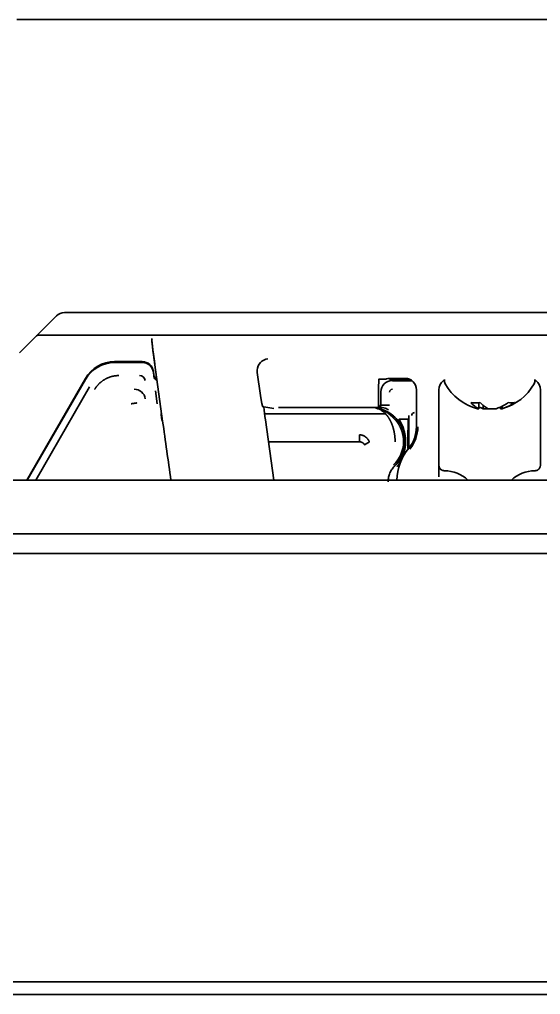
# Model space of a CAD drawing. Header units: inches. Extents: x 786 to 5593, y 691 to 5024.
# Drawn here: x 3594 to 3640.2, y 4853 to 4939.5 of the extents above; entities that cross this region are included whole.
import ezdxf

# ---------------------------------------------------------------- set-up
doc = ezdxf.new("R2010")
doc.units = ezdxf.units.IN
doc.layers.add('1', color=7, linetype='Continuous', true_color=0xffffff)
doc.layers.add('4', color=7, linetype='Continuous', true_color=0xffffff)

msp = doc.modelspace()

# ---------------------------------------------------------------- linework, layer by layer
at = {"layer": '1', "color": 7, "linetype": 'Continuous', "lineweight": 35}
for p, q in [((3593.788, 4939.542), (4057.692, 4939.542)), ((3594.033, 4909.969), (3597.313, 4913.249)), ((4053.46, 4913.542), (3598.02, 4913.542)), ((3595.608, 4911.542), (4055.871, 4911.542)), ((3604.926, 4909.19), (3602.471, 4909.19)), ((3604.926, 4909.109), (3602.471, 4909.109)), ((3606.027, 4908.905), (3606.73, 4903.897)), ((3599.874, 4907.691), (3594.676, 4898.687)), ((3605.916, 4908.329), (3605.959, 4908.02)), ((3605.916, 4908.248), (3605.959, 4907.939)), ((3615.413, 4906.184), (3615.124, 4908.24)), ((3626.581, 4907.651), (3626.715, 4907.695)), ((3627.214, 4907.703), (3628.24, 4907.703)), ((3599.874, 4907.61), (3594.723, 4898.687)), ((3625.933, 4907.642), (3626.082, 4907.642)), ((3627.089, 4907.59), (3628.703, 4907.59)), ((3627.089, 4907.509), (3628.833, 4907.509)), ((3631.647, 4907.509), (3631.74, 4907.509)), ((3631.74, 4907.609), (3631.74, 4907.409)), ((3639.74, 4907.409), (3639.74, 4907.609)), ((3639.74, 4907.509), (3639.832, 4907.509)), ((3606.258, 4905.435), (3606.095, 4906.602)), ((3625.89, 4906.66), (3625.89, 4905.114)), ((3626.09, 4905.359), (3626.09, 4906.51)), ((3629.24, 4903.414), (3629.24, 4906.703)), ((3631.24, 4900.009), (3631.24, 4906.703)), ((3640.24, 4906.703), (3640.24, 4900.009)), ((3615.699, 4905.168), (3615.606, 4905.184)), ((3615.699, 4905.168), (3616.582, 4905.026)), ((3625.84, 4905.109), (3617.012, 4905.109)), ((3634.774, 4905.013), (3634.774, 4905.554)), ((3635.176, 4905.013), (3635.176, 4905.35)), ((3636.705, 4905.013), (3636.705, 4905.178)), ((3636.85, 4905.013), (3636.85, 4905.237)), ((3606.596, 4904.573), (3606.636, 4904.573)), ((3615.774, 4904.573), (3626.499, 4904.573)), ((3628.581, 4901.539), (3628.581, 4904.417)), ((3616.599, 4898.687), (3615.847, 4904.035)), ((3456.24, 4854.176), (4195.24, 4854.176)), ((4189.24, 4853.049), (3461.74, 4853.049))]:
    msp.add_line(p, q, dxfattribs=at)
for centre, radius, start, end in [((3598.02, 4912.542), 1, 90.00022, 135), ((3596.154, 4910.676), 1, 119.98898, 135), ((3632.14, 4907.409), 0.4, 180, 210.30118), ((3635.939, 4909.629), 4.8, 210.30118, 254.48695), ((3635.541, 4909.629), 4.8, 286.27621, 329.69882), ((3639.34, 4907.409), 0.4, 329.69882, 0), ((3625.24, 4902.109), 3, 41.05936, 61.65334), ((3625.24, 4902.109), 3, 318.94064, 41.05936), ((3626.24, 4903.414), 3, 320.73197, 0), ((3626.24, 4903.414), 3.127, 320.73197, 0), ((3632.24, 4898.509), 4.75, 140.73197, 177.85653), ((3625.24, 4902.109), 3, 314.42664, 318.94064), ((3631.74, 4896.509), 3, 46.54238, 90.00093), ((3639.74, 4896.509), 3, 89.99906, 133.45762)]:
    msp.add_arc(centre, radius, start, end, dxfattribs=at)
for centre, major_axis, ratio, start_param, end_param in [((3606.107, 4908.905), (0.317, -2.25), 0.03458, 3.136727, 4.707523), ((3606.107, 4908.986), (0.317, -2.25), 0.03458, 3.136727, 4.707523), ((3616.055, 4908.429), (-0.353, -0.945), 0.923303, 3.526353, 5.044789), ((3602.473, 4906.188), (1.501, -2.6), 0.999188, 2.618346, 3.66484), ((3602.473, 4906.107), (1.501, -2.6), 0.999188, 2.618346, 3.66484), ((3604.925, 4908.189), (0.342, 0.94), 0.99931, 5.201587, 6.632249), ((3604.925, 4908.108), (0.342, 0.94), 0.99931, 5.201587, 6.632249), ((3606.454, 4908.09), (0.171, 0.47), 0.99931, 2.059994, 2.961736), ((3606.454, 4908.009), (0.171, 0.47), 0.99931, 2.059994, 2.990215), ((3616.116, 4908.377), (-0.757, 0.658), 0.996825, 0.6648, 0.853636), ((3625.942, 4906.66), (0, -1), 0.052408, 3.159046, 4.712389), ((3627.214, 4907.695), (0.5, 0), 0.017455, 1.570796, 3.089233), ((3628.24, 4906.703), (0.447, 0.895), 0.99981, 5.176082, 6.746726), ((3626.082, 4907.651), (0.5, 0), 0.017455, 4.712389, 6.230825), ((3627.09, 4906.508), (0.708, -0.708), 0.998783, 2.356803, 3.926382), ((3632.24, 4906.703), (0.447, -0.895), 0.99981, 3.312346, 4.248696), ((3639.24, 4906.703), (-0.447, -0.895), 0.99981, 2.03449, 2.970839), ((3615.466, 4906.184), (0.141, -1), 0.051895, 4.705076, 6.267145), ((3616.006, 4904.035), (0.423, -3), 0.051895, 4.31774, 4.705076), ((3625.84, 4905.359), (-0.177, 0.177), 0.998783, 2.356803, 3.926382), ((3625.84, 4905.44), (-0.177, 0.177), 0.998783, 2.557464, 3.926382), ((3637.665, 4909.311), (0, 3.78), 0.546944, 3.008877, 3.141532), ((3637.665, 4909.311), (0, 3.78), 0.546944, 3.141653, 3.274309), ((3610.231, 4903.897), (13.966, -99.249), 0.03458, 4.707523, 4.760049), ((3631.727, 4899.982), (0.447, -0.223), 0.999809, 3.604523, 4.448847)]:
    msp.add_ellipse(centre, major_axis=major_axis, ratio=ratio, start_param=start_param, end_param=end_param, dxfattribs=at)
for points, knots in [([(3625.571, 4905.091), (3625.595, 4905.09), (3625.618, 4905.088), (3625.666, 4905.084), (3625.689, 4905.081), (3625.713, 4905.077)], [0, 0, 0, 0, 0.5, 0.5, 1, 1, 1, 1]), ([(3635.176, 4905.013), (3635.131, 4905.027), (3635.04, 4905.057), (3634.905, 4905.107), (3634.816, 4905.145), (3634.771, 4905.165), (3634.77, 4905.165)], [0, 0, 0, 0, 0.331647, 0.663295, 0.994942, 1, 1, 1, 1]), ([(3634.9, 4905.564), (3635.011, 4905.439), (3635.126, 4905.332), (3635.304, 4905.194), (3635.364, 4905.152), (3635.486, 4905.076), (3635.548, 4905.043), (3635.611, 4905.013)], [0, 0, 0, 0, 0.5, 0.5, 0.75, 0.75, 1, 1, 1, 1]), ([(3637.939, 4905.564), (3637.769, 4905.439), (3637.593, 4905.332), (3637.321, 4905.194), (3637.229, 4905.152), (3637.042, 4905.076), (3636.947, 4905.043), (3636.85, 4905.013)], [0, 0, 0, 0, 0.5, 0.5, 0.75, 0.75, 1, 1, 1, 1]), ([(3626.664, 4904.749), (3626.626, 4904.77), (3626.588, 4904.789), (3626.513, 4904.826), (3626.475, 4904.843), (3626.419, 4904.868), (3626.401, 4904.876), (3626.364, 4904.891), (3626.31, 4904.913), (3626.259, 4904.932), (3626.208, 4904.95), (3626.192, 4904.956), (3626.16, 4904.966), (3626.144, 4904.972), (3626.098, 4904.986), (3626.068, 4904.995), (3626.024, 4905.008), (3626.01, 4905.012), (3625.981, 4905.019), (3625.967, 4905.023), (3625.938, 4905.031), (3625.923, 4905.034), (3625.9, 4905.04), (3625.892, 4905.041), (3625.876, 4905.045), (3625.867, 4905.047), (3625.858, 4905.049)], [0, 0, 0, 0, 0.125, 0.125, 0.25, 0.25, 0.3125, 0.3125, 0.375, 0.5, 0.5, 0.5625, 0.5625, 0.625, 0.625, 0.75, 0.75, 0.8125, 0.8125, 0.875, 0.875, 0.9375, 0.9375, 0.96875, 0.96875, 1, 1, 1, 1]), ([(3634.656, 4905.003), (3634.661, 4905.002), (3634.673, 4904.999), (3634.691, 4904.997), (3634.712, 4904.997), (3634.733, 4905), (3634.754, 4905.005), (3634.767, 4905.01), (3634.774, 4905.013)], [0, 0, 0, 0, 0.123038, 0.29843, 0.473823, 0.649215, 0.824608, 1, 1, 1, 1]), ([(3635.54, 4904.997), (3635.514, 4904.997), (3635.456, 4904.997), (3635.367, 4905), (3635.272, 4905.005), (3635.208, 4905.01), (3635.176, 4905.013)], [0, 0, 0, 0, 0.207908, 0.471938, 0.735969, 1, 1, 1, 1]), ([(3628.501, 4904.079), (3628.501, 4903.997), (3628.501, 4903.914), (3628.501, 4903.751), (3628.5, 4903.669), (3628.499, 4903.507), (3628.499, 4903.427), (3628.497, 4903.266), (3628.497, 4903.185), (3628.495, 4903.025), (3628.494, 4902.945), (3628.493, 4902.785), (3628.492, 4902.705), (3628.491, 4902.544), (3628.491, 4902.463), (3628.49, 4902.299), (3628.49, 4902.217), (3628.489, 4902.092), (3628.49, 4902.05), (3628.49, 4901.987), (3628.49, 4901.966), (3628.49, 4901.924), (3628.49, 4901.902), (3628.49, 4901.797), (3628.491, 4901.713), (3628.492, 4901.589), (3628.492, 4901.548), (3628.492, 4901.507)], [0, 0, 0, 0, 0.095277, 0.095277, 0.190553, 0.190553, 0.28583, 0.28583, 0.381107, 0.381107, 0.476383, 0.476383, 0.57166, 0.57166, 0.666937, 0.666937, 0.762213, 0.762213, 0.809852, 0.809852, 0.833671, 0.833671, 0.85749, 0.85749, 0.952767, 0.952767, 1, 1, 1, 1]), ([(3627.34, 4899.966), (3627.292, 4899.92), (3627.202, 4899.822), (3627.083, 4899.664), (3627.015, 4899.552), (3626.952, 4899.436), (3626.923, 4899.376), (3626.845, 4899.191), (3626.806, 4899.065), (3626.767, 4898.87), (3626.757, 4898.805), (3626.747, 4898.705), (3626.744, 4898.672), (3626.741, 4898.605), (3626.74, 4898.572), (3626.74, 4898.538)], [0, 0, 0, 0, 0.125, 0.25, 0.375, 0.375, 0.5, 0.5, 0.75, 0.75, 0.875, 0.875, 0.9375, 0.9375, 1, 1, 1, 1]), ([(3631.218, 4898.983), (3631.218, 4899.048), (3631.218, 4899.113), (3631.218, 4899.193), (3631.218, 4899.208), (3631.218, 4899.24), (3631.218, 4899.287), (3631.219, 4899.363), (3631.219, 4899.421), (3631.219, 4899.464), (3631.219, 4899.478), (3631.219, 4899.506), (3631.219, 4899.52), (3631.22, 4899.588), (3631.22, 4899.638), (3631.221, 4899.707), (3631.221, 4899.729), (3631.221, 4899.771), (3631.222, 4899.79), (3631.222, 4899.845), (3631.223, 4899.876), (3631.224, 4899.914), (3631.224, 4899.926), (3631.224, 4899.945), (3631.225, 4899.954), (3631.226, 4899.974), (3631.226, 4899.981), (3631.227, 4899.982)], [0, 0, 0, 0, 0.125, 0.125, 0.15625, 0.15625, 0.1875, 0.25, 0.3125, 0.3125, 0.34375, 0.34375, 0.375, 0.375, 0.5, 0.5, 0.5625, 0.5625, 0.625, 0.625, 0.75, 0.75, 0.8125, 0.8125, 0.875, 0.875, 1, 1, 1, 1]), ([(3631.24, 4900.009), (3631.24, 4899.976), (3631.243, 4899.943), (3631.253, 4899.896), (3631.257, 4899.88), (3631.266, 4899.848), (3631.272, 4899.833), (3631.29, 4899.787), (3631.306, 4899.759), (3631.333, 4899.718), (3631.343, 4899.705), (3631.364, 4899.679), (3631.375, 4899.667), (3631.409, 4899.632), (3631.434, 4899.612), (3631.475, 4899.584), (3631.489, 4899.576), (3631.518, 4899.56), (3631.548, 4899.546), (3631.578, 4899.535), (3631.61, 4899.526), (3631.626, 4899.522), (3631.674, 4899.512), (3631.707, 4899.509), (3631.74, 4899.509)], [0, 0, 0, 0, 0.125, 0.125, 0.1875, 0.1875, 0.25, 0.25, 0.375, 0.375, 0.4375, 0.4375, 0.5, 0.5, 0.625, 0.625, 0.6875, 0.6875, 0.75, 0.8125, 0.8125, 0.875, 0.875, 1, 1, 1, 1]), ([(3639.74, 4899.509), (3639.773, 4899.509), (3639.805, 4899.512), (3639.853, 4899.522), (3639.869, 4899.526), (3639.9, 4899.535), (3639.916, 4899.541), (3639.961, 4899.56), (3639.99, 4899.575), (3640.031, 4899.602), (3640.044, 4899.612), (3640.07, 4899.633), (3640.082, 4899.644), (3640.116, 4899.678), (3640.137, 4899.703), (3640.164, 4899.744), (3640.173, 4899.759), (3640.188, 4899.787), (3640.202, 4899.817), (3640.213, 4899.848), (3640.223, 4899.879), (3640.227, 4899.895), (3640.237, 4899.943), (3640.24, 4899.976), (3640.24, 4900.009)], [0, 0, 0, 0, 0.125, 0.125, 0.1875, 0.1875, 0.25, 0.25, 0.375, 0.375, 0.4375, 0.4375, 0.5, 0.5, 0.625, 0.625, 0.6875, 0.6875, 0.75, 0.8125, 0.8125, 0.875, 0.875, 1, 1, 1, 1])]:
    msp.add_open_spline(points, degree=3, knots=knots, dxfattribs=at)
for points in [[(3634.774, 4905.013), (3634.745, 4905.027), (3634.685, 4905.057), (3634.597, 4905.107), (3634.51, 4905.164), (3634.425, 4905.225), (3634.342, 4905.291), (3634.257, 4905.366), (3634.166, 4905.453), (3634.098, 4905.525), (3634.063, 4905.564)], [(3634.063, 4905.564), (3634.203, 4905.542), (3634.482, 4905.52), (3634.761, 4905.542), (3634.9, 4905.564)], [(3636.304, 4905.013), (3636.349, 4905.027), (3636.439, 4905.057), (3636.575, 4905.107), (3636.708, 4905.164), (3636.838, 4905.225), (3636.965, 4905.291), (3637.096, 4905.366), (3637.235, 4905.453), (3637.338, 4905.525), (3637.392, 4905.564)], [(3635.611, 4905.013), (3635.648, 4905.01), (3635.718, 4905.004), (3635.821, 4904.999), (3635.92, 4904.997), (3636.017, 4904.997), (3636.113, 4905), (3636.208, 4905.005), (3636.272, 4905.01), (3636.304, 4905.013)], [(3636.85, 4905.013), (3636.844, 4905.01), (3636.83, 4905.005), (3636.809, 4905), (3636.788, 4904.997), (3636.768, 4904.997), (3636.747, 4905), (3636.726, 4905.005), (3636.712, 4905.01), (3636.705, 4905.013)]]:
    msp.add_open_spline(points, degree=3, dxfattribs=at)
at = {"layer": '4', "color": 7, "linetype": 'Continuous', "lineweight": 35}
for p, q in [((3604.926, 4909.19), (3602.471, 4909.19)), ((3604.926, 4909.109), (3602.471, 4909.109)), ((3599.874, 4907.691), (3594.676, 4898.687)), ((3605.916, 4908.329), (3605.959, 4908.02)), ((3605.916, 4908.248), (3605.959, 4907.939)), ((3599.874, 4907.61), (3594.723, 4898.687)), ((3595.479, 4898.687), (3600.253, 4906.954)), ((3627.089, 4907.59), (3628.703, 4907.59)), ((3627.089, 4907.509), (3628.833, 4907.509)), ((3627.108, 4907.572), (3628.736, 4907.572)), ((3627.108, 4907.491), (3628.857, 4907.491)), ((3631.623, 4907.491), (3631.74, 4907.491)), ((3631.647, 4907.509), (3631.74, 4907.509)), ((3639.74, 4907.509), (3639.832, 4907.509)), ((3639.74, 4907.491), (3639.857, 4907.491)), ((3606.258, 4905.435), (3606.095, 4906.602)), ((3626.09, 4905.359), (3626.09, 4906.51)), ((3625.84, 4905.109), (3617.012, 4905.109)), ((3625.893, 4905.115), (3625.84, 4905.109)), ((3625.858, 4905.091), (3625.858, 4905.061)), ((3626.108, 4905.34), (3626.858, 4905.34)), ((3627.719, 4904.079), (3628.501, 4904.079)), ((3624.204, 4902.073), (3624.204, 4902.697)), ((3624.204, 4902.073), (3616.123, 4902.073)), ((3624.638, 4901.824), (3625.07, 4902.075)), ((3627.778, 4900.138), (3627.717, 4900.138)), ((3791.584, 4898.687), (3468.49, 4898.687)), ((3468.474, 4893.926), (4183.006, 4893.926)), ((3468.474, 4893.926), (4183.006, 4893.926)), ((4184.867, 4892.176), (3466.613, 4892.176)), ((4184.867, 4892.176), (3466.613, 4892.176))]:
    msp.add_line(p, q, dxfattribs=at)
for centre, radius, start, end in [((3604.202, 4905.75), 1, 7.99778, 90.00222), ((3625.24, 4902.109), 2.998, 44.98541, 61.52064), ((3625.24, 4902.109), 2.862, 313.74988, 359.07603)]:
    msp.add_arc(centre, radius, start, end, dxfattribs=at)
for centre, major_axis, ratio, start_param, end_param in [((3602.473, 4906.188), (1.501, -2.6), 0.999188, 2.618346, 3.66484), ((3602.473, 4906.107), (1.501, -2.6), 0.999188, 2.618346, 3.66484), ((3604.925, 4908.189), (0.342, 0.94), 0.99931, 5.201587, 6.632249), ((3604.925, 4908.108), (0.342, 0.94), 0.99931, 5.201587, 6.632249), ((3604.687, 4907.454), (-0.171, -0.47), 0.99931, 2.059994, 3.490656), ((3606.435, 4907.955), (-0.47, 0.171), 0.99931, 0.489198, 1.484291), ((3606.454, 4908.09), (0.171, 0.47), 0.99931, 2.059994, 2.961736), ((3606.454, 4908.009), (0.171, 0.47), 0.99931, 2.059994, 2.990215), ((3606.435, 4908.036), (-0.47, 0.171), 0.99931, 0.994356, 1.45713), ((3627.09, 4906.589), (0.708, -0.708), 0.998783, 2.356803, 2.608059), ((3627.108, 4906.491), (-0.177, 0.177), 0.998783, 5.498396, 7.067974), ((3625.24, 4903.311), (0, -1.812), 0.96827, 2.341391, 2.951684), ((3625.753, 4905.272), (-0.033, -0.197), 0.640804, 0.011372, 0.258928), ((3625.858, 4905.253), (-0.04, -0.196), 0.561653, 0.010547, 0.345884), ((3629.081, 4904.417), (0.177, -0.177), 0.998783, 2.356803, 3.926382)]:
    msp.add_ellipse(centre, major_axis=major_axis, ratio=ratio, start_param=start_param, end_param=end_param, dxfattribs=at)
msp.add_open_spline([(3602.849, 4907.954), (3602.521, 4907.954), (3601.885, 4907.784), (3601.316, 4907.455), (3600.85, 4906.99), (3600.685, 4906.705)], degree=2, dxfattribs=at)
for points, degree, knots in [([(3603.944, 4905.453), (3603.948, 4905.454), (3603.955, 4905.455), (3603.965, 4905.456), (3603.975, 4905.458), (3603.986, 4905.459), (3603.996, 4905.461), (3604.006, 4905.462), (3604.015, 4905.464), (3604.025, 4905.465), (3604.035, 4905.466), (3604.044, 4905.468), (3604.053, 4905.469), (3604.062, 4905.47), (3604.071, 4905.472), (3604.079, 4905.473), (3604.088, 4905.474), (3604.096, 4905.475), (3604.104, 4905.476), (3604.112, 4905.478), (3604.12, 4905.479), (3604.128, 4905.48), (3604.135, 4905.481), (3604.143, 4905.482), (3604.15, 4905.483), (3604.157, 4905.484), (3604.163, 4905.485), (3604.17, 4905.486), (3604.177, 4905.487), (3604.183, 4905.488), (3604.189, 4905.488), (3604.195, 4905.489), (3604.201, 4905.49), (3604.207, 4905.491), (3604.212, 4905.492), (3604.217, 4905.492), (3604.223, 4905.493), (3604.228, 4905.494), (3604.233, 4905.494), (3604.237, 4905.495), (3604.242, 4905.496), (3604.247, 4905.496), (3604.251, 4905.497), (3604.255, 4905.497), (3604.259, 4905.498), (3604.263, 4905.498), (3604.267, 4905.499), (3604.271, 4905.499), (3604.274, 4905.5), (3604.278, 4905.5), (3604.281, 4905.501), (3604.284, 4905.501), (3604.287, 4905.502), (3604.29, 4905.502), (3604.302, 4905.504), (3604.32, 4905.506), (3604.344, 4905.51), (3604.363, 4905.512), (3604.378, 4905.514), (3604.391, 4905.516), (3604.4, 4905.517), (3604.408, 4905.519), (3604.414, 4905.52), (3604.419, 4905.522), (3604.423, 4905.523), (3604.427, 4905.524), (3604.429, 4905.525), (3604.432, 4905.525), (3604.434, 4905.525), (3604.435, 4905.525), (3604.436, 4905.524), (3604.437, 4905.524), (3604.438, 4905.523), (3604.439, 4905.523), (3604.439, 4905.523), (3604.439, 4905.523)], 3, [0, 0, 0, 0, 0.013849, 0.027532, 0.04105, 0.054402, 0.067589, 0.08061, 0.093466, 0.106155, 0.118679, 0.131037, 0.143228, 0.155253, 0.167113, 0.178805, 0.190332, 0.201692, 0.212886, 0.223914, 0.234775, 0.245469, 0.255998, 0.266359, 0.276554, 0.286583, 0.296445, 0.306141, 0.31567, 0.325032, 0.334228, 0.343258, 0.352121, 0.360818, 0.369348, 0.377712, 0.385909, 0.39394, 0.401805, 0.409504, 0.417036, 0.424402, 0.431602, 0.438636, 0.445504, 0.452206, 0.458742, 0.465112, 0.471316, 0.477355, 0.483227, 0.488935, 0.494477, 0.499853, 0.505064, 0.558103, 0.606799, 0.651139, 0.691116, 0.726733, 0.758006, 0.782867, 0.806574, 0.829104, 0.85043, 0.870523, 0.889362, 0.906936, 0.923257, 0.938362, 0.952323, 0.965258, 0.977343, 0.988824, 1, 1, 1, 1]), ([(3625.753, 4905.076), (3625.745, 4905.077), (3625.737, 4905.078), (3625.717, 4905.081), (3625.705, 4905.082), (3625.673, 4905.085), (3625.653, 4905.087), (3625.612, 4905.089), (3625.592, 4905.09), (3625.571, 4905.091)], 3, [0, 0, 0, 0, 0.128205, 0.128205, 0.333333, 0.333333, 0.661538, 0.661538, 1, 1, 1, 1]), ([(3625.571, 4905.091), (3625.588, 4905.09), (3625.605, 4905.089), (3625.638, 4905.086), (3625.655, 4905.085), (3625.681, 4905.081), (3625.692, 4905.08), (3625.708, 4905.077), (3625.715, 4905.076), (3625.721, 4905.075)], 3, [0, 0, 0, 0, 0.338462, 0.338462, 0.666667, 0.666667, 0.871795, 0.871795, 1, 1, 1, 1]), ([(3625.721, 4905.075), (3625.732, 4905.073), (3625.743, 4905.071), (3625.764, 4905.067), (3625.775, 4905.065), (3625.793, 4905.062), (3625.8, 4905.061), (3625.811, 4905.058), (3625.815, 4905.058), (3625.82, 4905.057)], 3, [0, 0, 0, 0, 0.338462, 0.338462, 0.666667, 0.666667, 0.871795, 0.871795, 1, 1, 1, 1]), ([(3625.721, 4905.075), (3625.725, 4905.074), (3625.732, 4905.073), (3625.742, 4905.071), (3625.753, 4905.068), (3625.763, 4905.066), (3625.774, 4905.064), (3625.785, 4905.061), (3625.795, 4905.059), (3625.806, 4905.056), (3625.816, 4905.054), (3625.827, 4905.051), (3625.837, 4905.048), (3625.848, 4905.046), (3625.859, 4905.043), (3625.869, 4905.04), (3625.88, 4905.037), (3625.89, 4905.034), (3625.901, 4905.031), (3625.912, 4905.028), (3625.922, 4905.025), (3625.933, 4905.022), (3625.944, 4905.019), (3625.954, 4905.015), (3625.965, 4905.012), (3625.976, 4905.009), (3625.986, 4905.005), (3625.997, 4905.002), (3626.008, 4904.998), (3626.018, 4904.995), (3626.029, 4904.991), (3626.039, 4904.987), (3626.05, 4904.983), (3626.061, 4904.98), (3626.071, 4904.976), (3626.082, 4904.972), (3626.093, 4904.968), (3626.103, 4904.964), (3626.114, 4904.96), (3626.125, 4904.956), (3626.135, 4904.951), (3626.146, 4904.947), (3626.157, 4904.943), (3626.167, 4904.938), (3626.178, 4904.934), (3626.188, 4904.929), (3626.199, 4904.925), (3626.21, 4904.92), (3626.22, 4904.916), (3626.231, 4904.911), (3626.241, 4904.906), (3626.252, 4904.901), (3626.263, 4904.896), (3626.273, 4904.891), (3626.284, 4904.886), (3626.294, 4904.881), (3626.305, 4904.876), (3626.315, 4904.871), (3626.326, 4904.866), (3626.336, 4904.86), (3626.347, 4904.855), (3626.357, 4904.85), (3626.368, 4904.844), (3626.378, 4904.839), (3626.389, 4904.833), (3626.399, 4904.827), (3626.41, 4904.822), (3626.42, 4904.816), (3626.43, 4904.81), (3626.441, 4904.804), (3626.451, 4904.798), (3626.461, 4904.792), (3626.472, 4904.786), (3626.482, 4904.78), (3626.492, 4904.774), (3626.503, 4904.768), (3626.513, 4904.762), (3626.523, 4904.755), (3626.534, 4904.749), (3626.544, 4904.742), (3626.554, 4904.736), (3626.564, 4904.729), (3626.574, 4904.723), (3626.584, 4904.716), (3626.595, 4904.709), (3626.605, 4904.703), (3626.615, 4904.696), (3626.625, 4904.689), (3626.635, 4904.682), (3626.645, 4904.675), (3626.655, 4904.668), (3626.665, 4904.661), (3626.675, 4904.653), (3626.685, 4904.646), (3626.695, 4904.639), (3626.705, 4904.631), (3626.714, 4904.624), (3626.724, 4904.616), (3626.734, 4904.609), (3626.744, 4904.601), (3626.754, 4904.594), (3626.763, 4904.586), (3626.773, 4904.578), (3626.783, 4904.57), (3626.792, 4904.562), (3626.802, 4904.554), (3626.812, 4904.546), (3626.821, 4904.538), (3626.831, 4904.53), (3626.84, 4904.522), (3626.85, 4904.514), (3626.859, 4904.506), (3626.868, 4904.497), (3626.878, 4904.489), (3626.887, 4904.48), (3626.896, 4904.472), (3626.906, 4904.463), (3626.915, 4904.455), (3626.924, 4904.446), (3626.933, 4904.437), (3626.939, 4904.431), (3626.942, 4904.428)], 3, [0, 0, 0, 0, 0.003433, 0.006948, 0.010548, 0.01423, 0.017996, 0.021845, 0.025779, 0.029795, 0.033895, 0.03808, 0.042347, 0.046699, 0.051134, 0.055654, 0.060257, 0.064944, 0.069715, 0.074571, 0.07951, 0.084533, 0.089641, 0.094832, 0.100108, 0.105468, 0.110912, 0.11644, 0.122053, 0.127749, 0.13353, 0.139396, 0.145345, 0.151379, 0.157497, 0.1637, 0.169987, 0.176358, 0.182814, 0.189354, 0.195979, 0.202688, 0.209481, 0.216359, 0.223321, 0.230368, 0.237499, 0.244715, 0.252015, 0.259399, 0.266869, 0.274422, 0.28206, 0.289783, 0.29759, 0.305482, 0.313459, 0.321519, 0.329665, 0.337895, 0.346209, 0.354609, 0.363092, 0.371661, 0.380314, 0.389051, 0.397873, 0.40678, 0.415771, 0.424847, 0.434008, 0.443253, 0.452583, 0.461998, 0.471497, 0.48108, 0.490749, 0.500502, 0.51034, 0.520262, 0.530269, 0.540361, 0.550537, 0.560798, 0.571144, 0.581574, 0.592089, 0.602689, 0.613373, 0.624142, 0.634996, 0.645935, 0.656958, 0.668066, 0.679258, 0.690536, 0.701898, 0.713344, 0.724876, 0.736492, 0.748192, 0.759978, 0.771848, 0.783803, 0.795843, 0.807967, 0.820176, 0.83247, 0.844848, 0.857312, 0.86986, 0.882492, 0.89521, 0.908012, 0.920899, 0.933871, 0.946927, 0.960068, 0.973294, 0.986605, 1, 1, 1, 1]), ([(3625.858, 4905.061), (3625.854, 4905.062), (3625.849, 4905.062), (3625.837, 4905.064), (3625.83, 4905.065), (3625.811, 4905.068), (3625.799, 4905.07), (3625.776, 4905.073), (3625.765, 4905.075), (3625.753, 4905.076)], 3, [0, 0, 0, 0, 0.128205, 0.128205, 0.333333, 0.333333, 0.661538, 0.661538, 1, 1, 1, 1]), ([(3626.765, 4904.92), (3626.764, 4904.92), (3626.764, 4904.921), (3626.726, 4904.942), (3626.689, 4904.961), (3626.591, 4905.009), (3626.532, 4905.034), (3626.382, 4905.088), (3626.296, 4905.109), (3626.177, 4905.114), (3626.138, 4905.111), (3626.07, 4905.096), (3626.046, 4905.09), (3625.982, 4905.073), (3625.955, 4905.056), (3625.858, 4905.061)], 3, [0, 0, 0, 0, 0.002149, 0.002149, 0.130078, 0.130078, 0.334766, 0.334766, 0.662266, 0.662266, 0.831133, 0.831133, 0.915566, 0.915566, 1, 1, 1, 1]), ([(3606.596, 4904.573), (3606.596, 4904.573), (3606.596, 4904.572), (3606.596, 4904.571), (3606.595, 4904.569), (3606.595, 4904.568), (3606.595, 4904.565), (3606.595, 4904.563), (3606.595, 4904.56), (3606.595, 4904.557), (3606.595, 4904.554), (3606.595, 4904.55), (3606.595, 4904.547), (3606.596, 4904.542), (3606.596, 4904.538), (3606.596, 4904.533), (3606.597, 4904.528), (3606.597, 4904.523), (3606.597, 4904.517), (3606.598, 4904.511), (3606.599, 4904.505), (3606.599, 4904.498), (3606.6, 4904.491), (3606.601, 4904.484), (3606.602, 4904.476), (3606.602, 4904.469), (3606.603, 4904.46), (3606.604, 4904.452), (3606.605, 4904.443), (3606.606, 4904.434), (3606.608, 4904.425), (3606.609, 4904.415), (3606.61, 4904.405), (3606.611, 4904.394), (3606.613, 4904.383), (3606.614, 4904.372), (3606.616, 4904.361), (3606.617, 4904.349), (3606.619, 4904.337), (3606.62, 4904.325), (3606.622, 4904.312), (3606.624, 4904.299), (3606.626, 4904.286), (3606.627, 4904.272), (3606.629, 4904.258), (3606.631, 4904.243), (3606.633, 4904.229), (3606.635, 4904.214), (3606.637, 4904.198), (3606.64, 4904.182), (3606.642, 4904.166), (3606.644, 4904.15), (3606.646, 4904.133), (3606.649, 4904.116), (3606.651, 4904.099), (3606.654, 4904.081), (3606.656, 4904.063), (3606.659, 4904.044), (3606.662, 4904.025), (3606.664, 4904.006), (3606.667, 4903.99), (3606.668, 4903.979), (3606.669, 4903.975)], 3, [0, 0, 0, 0, 0.015432, 0.030908, 0.04643, 0.061996, 0.077608, 0.093264, 0.108966, 0.124713, 0.140505, 0.156342, 0.172225, 0.188153, 0.204127, 0.220146, 0.236211, 0.252322, 0.268479, 0.284681, 0.300929, 0.317223, 0.333564, 0.34995, 0.366382, 0.382861, 0.399386, 0.415957, 0.432575, 0.449238, 0.465949, 0.482706, 0.499509, 0.516359, 0.533256, 0.5502, 0.56719, 0.584227, 0.601311, 0.618442, 0.63562, 0.652845, 0.670117, 0.687437, 0.704803, 0.722217, 0.739678, 0.757186, 0.774742, 0.792345, 0.809996, 0.827694, 0.84544, 0.863233, 0.881074, 0.898963, 0.916899, 0.934884, 0.952916, 0.970996, 0.989124, 1, 1, 1, 1]), ([(3627.352, 4902.075), (3627.352, 4902.082), (3627.352, 4902.097), (3627.352, 4902.119), (3627.352, 4902.142), (3627.352, 4902.164), (3627.352, 4902.187), (3627.351, 4902.209), (3627.351, 4902.232), (3627.35, 4902.255), (3627.349, 4902.278), (3627.348, 4902.301), (3627.347, 4902.324), (3627.345, 4902.347), (3627.344, 4902.37), (3627.342, 4902.393), (3627.341, 4902.417), (3627.339, 4902.44), (3627.337, 4902.464), (3627.335, 4902.487), (3627.333, 4902.511), (3627.33, 4902.534), (3627.328, 4902.558), (3627.325, 4902.582), (3627.322, 4902.606), (3627.319, 4902.629), (3627.316, 4902.653), (3627.313, 4902.677), (3627.31, 4902.701), (3627.306, 4902.725), (3627.303, 4902.749), (3627.299, 4902.773), (3627.295, 4902.797), (3627.291, 4902.821), (3627.287, 4902.846), (3627.283, 4902.87), (3627.278, 4902.894), (3627.274, 4902.918), (3627.269, 4902.942), (3627.264, 4902.966), (3627.259, 4902.99), (3627.254, 4903.014), (3627.249, 4903.039), (3627.244, 4903.063), (3627.238, 4903.087), (3627.233, 4903.111), (3627.227, 4903.135), (3627.221, 4903.159), (3627.215, 4903.183), (3627.209, 4903.207), (3627.202, 4903.231), (3627.196, 4903.254), (3627.189, 4903.278), (3627.183, 4903.302), (3627.176, 4903.326), (3627.169, 4903.349), (3627.162, 4903.373), (3627.155, 4903.396), (3627.147, 4903.42), (3627.14, 4903.443), (3627.132, 4903.466), (3627.124, 4903.489), (3627.116, 4903.512), (3627.108, 4903.535), (3627.1, 4903.558), (3627.092, 4903.581), (3627.083, 4903.603), (3627.075, 4903.626), (3627.066, 4903.648), (3627.057, 4903.67), (3627.048, 4903.692), (3627.039, 4903.714), (3627.03, 4903.736), (3627.02, 4903.758), (3627.011, 4903.779), (3627.001, 4903.801), (3626.988, 4903.83), (3626.97, 4903.866), (3626.95, 4903.909), (3626.929, 4903.951), (3626.908, 4903.991), (3626.887, 4904.031), (3626.866, 4904.069), (3626.845, 4904.106), (3626.823, 4904.142), (3626.802, 4904.176), (3626.781, 4904.21), (3626.76, 4904.241), (3626.739, 4904.272), (3626.718, 4904.301), (3626.697, 4904.329), (3626.678, 4904.351), (3626.663, 4904.37), (3626.651, 4904.385), (3626.639, 4904.399), (3626.628, 4904.412), (3626.617, 4904.425), (3626.607, 4904.438), (3626.597, 4904.45), (3626.588, 4904.461), (3626.579, 4904.472), (3626.571, 4904.482), (3626.563, 4904.492), (3626.555, 4904.501), (3626.548, 4904.51), (3626.542, 4904.518), (3626.536, 4904.526), (3626.53, 4904.533), (3626.525, 4904.54), (3626.52, 4904.546), (3626.516, 4904.551), (3626.512, 4904.556), (3626.509, 4904.56), (3626.506, 4904.564), (3626.503, 4904.567), (3626.501, 4904.57), (3626.5, 4904.572), (3626.499, 4904.573), (3626.499, 4904.573)], 3, [0, 0, 0, 0, 0.00561, 0.011244, 0.016903, 0.022586, 0.028295, 0.034029, 0.039789, 0.045574, 0.051385, 0.057222, 0.063086, 0.068976, 0.074892, 0.080836, 0.086806, 0.092804, 0.098829, 0.104881, 0.110961, 0.117069, 0.123205, 0.129369, 0.135561, 0.141782, 0.148031, 0.154309, 0.160616, 0.166952, 0.173318, 0.179712, 0.186137, 0.192591, 0.199074, 0.205588, 0.212131, 0.218705, 0.225309, 0.231944, 0.238609, 0.245305, 0.252031, 0.258789, 0.265577, 0.272397, 0.279248, 0.286131, 0.293045, 0.29999, 0.306968, 0.313977, 0.321018, 0.328091, 0.335197, 0.342335, 0.349505, 0.356707, 0.363942, 0.37121, 0.378511, 0.385844, 0.393211, 0.40061, 0.408043, 0.415509, 0.423008, 0.43054, 0.438107, 0.445706, 0.45334, 0.461007, 0.468708, 0.476442, 0.484211, 0.492014, 0.499851, 0.516498, 0.533147, 0.549797, 0.566448, 0.583101, 0.599756, 0.616412, 0.633069, 0.649728, 0.666389, 0.683051, 0.699715, 0.71638, 0.733047, 0.749715, 0.759731, 0.769706, 0.77964, 0.789536, 0.799394, 0.809216, 0.819003, 0.828755, 0.838475, 0.848164, 0.857822, 0.867452, 0.877054, 0.88663, 0.896182, 0.905709, 0.915215, 0.9247, 0.934166, 0.943613, 0.953044, 0.96246, 0.971862, 0.981252, 0.990631, 1, 1, 1, 1]), ([(3626.942, 4904.428), (3626.943, 4904.428), (3626.943, 4904.428), (3626.944, 4904.427), (3626.945, 4904.426), (3626.946, 4904.425), (3626.948, 4904.424), (3626.949, 4904.422), (3626.951, 4904.421), (3626.953, 4904.419), (3626.955, 4904.417), (3626.958, 4904.416), (3626.96, 4904.414), (3626.963, 4904.411), (3626.966, 4904.409), (3626.969, 4904.407), (3626.972, 4904.404), (3626.975, 4904.402), (3626.979, 4904.399), (3626.982, 4904.396), (3626.986, 4904.393), (3626.99, 4904.39), (3626.994, 4904.386), (3626.999, 4904.383), (3627.003, 4904.379), (3627.008, 4904.375), (3627.013, 4904.371), (3627.018, 4904.367), (3627.023, 4904.363), (3627.028, 4904.359), (3627.034, 4904.354), (3627.039, 4904.349), (3627.045, 4904.345), (3627.051, 4904.34), (3627.057, 4904.335), (3627.063, 4904.329), (3627.07, 4904.324), (3627.076, 4904.318), (3627.083, 4904.312), (3627.09, 4904.307), (3627.097, 4904.3), (3627.104, 4904.294), (3627.111, 4904.288), (3627.119, 4904.281), (3627.126, 4904.275), (3627.134, 4904.268), (3627.142, 4904.261), (3627.15, 4904.253), (3627.158, 4904.246), (3627.166, 4904.238), (3627.175, 4904.23), (3627.183, 4904.223), (3627.192, 4904.214), (3627.201, 4904.206), (3627.21, 4904.198), (3627.219, 4904.189), (3627.228, 4904.18), (3627.237, 4904.171), (3627.246, 4904.162), (3627.256, 4904.152), (3627.266, 4904.142), (3627.275, 4904.133), (3627.285, 4904.122), (3627.295, 4904.112), (3627.305, 4904.102), (3627.315, 4904.091), (3627.325, 4904.08), (3627.336, 4904.069), (3627.346, 4904.058), (3627.356, 4904.046), (3627.367, 4904.034), (3627.378, 4904.023), (3627.388, 4904.01), (3627.399, 4903.998), (3627.41, 4903.985), (3627.421, 4903.972), (3627.432, 4903.959), (3627.443, 4903.946), (3627.454, 4903.932), (3627.465, 4903.919), (3627.476, 4903.905), (3627.488, 4903.89), (3627.499, 4903.876), (3627.51, 4903.861), (3627.522, 4903.846), (3627.533, 4903.831), (3627.544, 4903.815), (3627.556, 4903.8), (3627.567, 4903.784), (3627.579, 4903.767), (3627.59, 4903.751), (3627.602, 4903.734), (3627.613, 4903.717), (3627.625, 4903.7), (3627.636, 4903.682), (3627.648, 4903.664), (3627.659, 4903.646), (3627.682, 4903.61), (3627.715, 4903.555), (3627.756, 4903.48), (3627.796, 4903.404), (3627.834, 4903.326), (3627.869, 4903.246), (3627.903, 4903.165), (3627.933, 4903.083), (3627.962, 4903), (3627.988, 4902.915), (3628.012, 4902.829), (3628.033, 4902.742), (3628.051, 4902.654), (3628.067, 4902.565), (3628.08, 4902.475), (3628.09, 4902.384), (3628.097, 4902.293), (3628.101, 4902.201), (3628.102, 4902.132), (3628.102, 4902.086), (3628.102, 4902.07), (3628.102, 4902.063)], 3, [0, 0, 0, 0, 0.004093, 0.008184, 0.012275, 0.016367, 0.02046, 0.024557, 0.028656, 0.032761, 0.036871, 0.040987, 0.045112, 0.049244, 0.053386, 0.057539, 0.061702, 0.065878, 0.070067, 0.074271, 0.078489, 0.082723, 0.086974, 0.091242, 0.09553, 0.099836, 0.104162, 0.10851, 0.11288, 0.117272, 0.121687, 0.126127, 0.130592, 0.135082, 0.139599, 0.144143, 0.148715, 0.153316, 0.157946, 0.162605, 0.167296, 0.172018, 0.176771, 0.181557, 0.186377, 0.19123, 0.196117, 0.201039, 0.205997, 0.21099, 0.216021, 0.221088, 0.226192, 0.231335, 0.236517, 0.241737, 0.246997, 0.252297, 0.257637, 0.263018, 0.26844, 0.273904, 0.27941, 0.284958, 0.29055, 0.296184, 0.301862, 0.307584, 0.313351, 0.319162, 0.325018, 0.33092, 0.336867, 0.34286, 0.348899, 0.354985, 0.361118, 0.367298, 0.373525, 0.3798, 0.386123, 0.392494, 0.398914, 0.405383, 0.4119, 0.418467, 0.425083, 0.431749, 0.438464, 0.44523, 0.452046, 0.458913, 0.46583, 0.472798, 0.479818, 0.486889, 0.494011, 0.501185, 0.529266, 0.557111, 0.58474, 0.61217, 0.639421, 0.666513, 0.693465, 0.720297, 0.747029, 0.773684, 0.800281, 0.826841, 0.853386, 0.879937, 0.906515, 0.93314, 0.959835, 0.98662, 0.993341, 1, 1, 1, 1]), ([(3627.36, 4904.228), (3627.372, 4904.217), (3627.383, 4904.206), (3627.411, 4904.176), (3627.429, 4904.158), (3627.473, 4904.11), (3627.5, 4904.079), (3627.553, 4904.017), (3627.58, 4903.985), (3627.605, 4903.952)], 3, [0, 0, 0, 0, 0.128205, 0.128205, 0.333333, 0.333333, 0.661538, 0.661538, 1, 1, 1, 1]), ([(3627.719, 4904.079), (3627.684, 4904.05), (3627.652, 4904.02), (3627.61, 4903.974), (3627.601, 4903.958), (3627.605, 4903.952)], 3, [0, 0, 0, 0, 0.5, 0.5, 1, 1, 1, 1]), ([(3627.717, 4900.138), (3627.838, 4900.36), (3627.944, 4900.568), (3628.111, 4900.999), (3628.173, 4901.213), (3628.242, 4901.57), (3628.261, 4901.709), (3628.278, 4901.934), (3628.281, 4902.021), (3628.281, 4902.193), (3628.278, 4902.28), (3628.262, 4902.505), (3628.244, 4902.643), (3628.176, 4903), (3628.114, 4903.216), (3627.946, 4903.646), (3627.837, 4903.842), (3627.719, 4904.079)], 3, [0, 0, 0, 0, 0.169231, 0.169231, 0.333333, 0.333333, 0.435897, 0.435897, 0.5, 0.5, 0.564103, 0.564103, 0.666667, 0.666667, 0.830769, 0.830769, 1, 1, 1, 1]), ([(3628.501, 4904.079), (3628.501, 4903.858), (3628.5, 4903.59), (3628.499, 4903.482), (3628.498, 4903.348), (3628.497, 4903.265), (3628.494, 4902.944), (3628.493, 4902.867), (3628.492, 4902.734), (3628.491, 4902.626), (3628.49, 4902.356), (3628.489, 4901.912), (3628.491, 4901.637), (3628.492, 4901.569), (3628.492, 4901.492)], 2, [0, 0, 0, 0.188444, 0.188444, 0.282666, 0.282666, 0.376887, 0.471109, 0.471109, 0.565331, 0.565331, 0.753775, 0.942218, 0.942218, 1, 1, 1]), ([(3624.204, 4902.697), (3624.209, 4902.697), (3624.218, 4902.697), (3624.232, 4902.696), (3624.246, 4902.696), (3624.26, 4902.695), (3624.274, 4902.694), (3624.288, 4902.693), (3624.301, 4902.691), (3624.315, 4902.689), (3624.329, 4902.687), (3624.342, 4902.685), (3624.356, 4902.683), (3624.369, 4902.68), (3624.383, 4902.677), (3624.396, 4902.674), (3624.409, 4902.671), (3624.423, 4902.667), (3624.436, 4902.664), (3624.449, 4902.66), (3624.462, 4902.655), (3624.475, 4902.651), (3624.488, 4902.646), (3624.501, 4902.641), (3624.514, 4902.636), (3624.527, 4902.631), (3624.54, 4902.625), (3624.553, 4902.619), (3624.566, 4902.613), (3624.578, 4902.607), (3624.591, 4902.601), (3624.603, 4902.594), (3624.616, 4902.587), (3624.628, 4902.58), (3624.641, 4902.572), (3624.653, 4902.565), (3624.666, 4902.557), (3624.678, 4902.549), (3624.69, 4902.54), (3624.702, 4902.532), (3624.714, 4902.523), (3624.731, 4902.51), (3624.752, 4902.494), (3624.776, 4902.474), (3624.8, 4902.452), (3624.824, 4902.43), (3624.847, 4902.407), (3624.869, 4902.384), (3624.89, 4902.359), (3624.911, 4902.334), (3624.931, 4902.308), (3624.951, 4902.282), (3624.97, 4902.254), (3624.988, 4902.226), (3625.006, 4902.198), (3625.023, 4902.168), (3625.04, 4902.138), (3625.055, 4902.107), (3625.065, 4902.085), (3625.07, 4902.075)], 3, [0, 0, 0, 0, 0.012427, 0.024813, 0.037161, 0.049477, 0.061762, 0.07402, 0.086256, 0.098471, 0.110671, 0.122858, 0.135037, 0.14721, 0.159382, 0.171555, 0.183734, 0.195922, 0.208123, 0.220341, 0.232578, 0.244839, 0.257126, 0.269444, 0.281796, 0.294186, 0.306616, 0.319091, 0.331613, 0.344186, 0.356813, 0.369497, 0.382242, 0.39505, 0.407926, 0.420871, 0.433889, 0.446983, 0.460155, 0.473409, 0.486747, 0.500172, 0.528755, 0.557316, 0.585882, 0.614477, 0.643126, 0.671855, 0.700689, 0.729652, 0.758769, 0.788063, 0.817559, 0.847278, 0.877243, 0.907477, 0.938001, 0.968835, 1, 1, 1, 1]), ([(3624.638, 4901.824), (3624.636, 4901.827), (3624.633, 4901.832), (3624.628, 4901.84), (3624.623, 4901.848), (3624.617, 4901.857), (3624.611, 4901.865), (3624.605, 4901.874), (3624.598, 4901.883), (3624.59, 4901.893), (3624.582, 4901.902), (3624.574, 4901.912), (3624.564, 4901.921), (3624.555, 4901.931), (3624.544, 4901.941), (3624.533, 4901.95), (3624.522, 4901.96), (3624.51, 4901.97), (3624.497, 4901.979), (3624.483, 4901.989), (3624.469, 4901.998), (3624.451, 4902.008), (3624.429, 4902.02), (3624.403, 4902.032), (3624.378, 4902.042), (3624.353, 4902.05), (3624.329, 4902.057), (3624.306, 4902.062), (3624.284, 4902.066), (3624.262, 4902.069), (3624.242, 4902.071), (3624.223, 4902.072), (3624.21, 4902.072), (3624.204, 4902.073)], 3, [0, 0, 0, 0, 0.016745, 0.034335, 0.052777, 0.072075, 0.092233, 0.113256, 0.135147, 0.15791, 0.181547, 0.20606, 0.231452, 0.257724, 0.284879, 0.312918, 0.341843, 0.371654, 0.402354, 0.433943, 0.466422, 0.499792, 0.556279, 0.610544, 0.662591, 0.712426, 0.760055, 0.805485, 0.848725, 0.889784, 0.928674, 0.965407, 1, 1, 1, 1]), ([(3627.502, 4899.848), (3627.512, 4899.86), (3627.521, 4899.872), (3627.547, 4899.903), (3627.562, 4899.922), (3627.601, 4899.973), (3627.624, 4900.005), (3627.671, 4900.07), (3627.694, 4900.104), (3627.716, 4900.138)], 3, [0, 0, 0, 0, 0.128205, 0.128205, 0.333333, 0.333333, 0.661538, 0.661538, 1, 1, 1, 1])]:
    msp.add_open_spline(points, degree=degree, knots=knots, dxfattribs=at)

doc.saveas('drawing.dxf')
